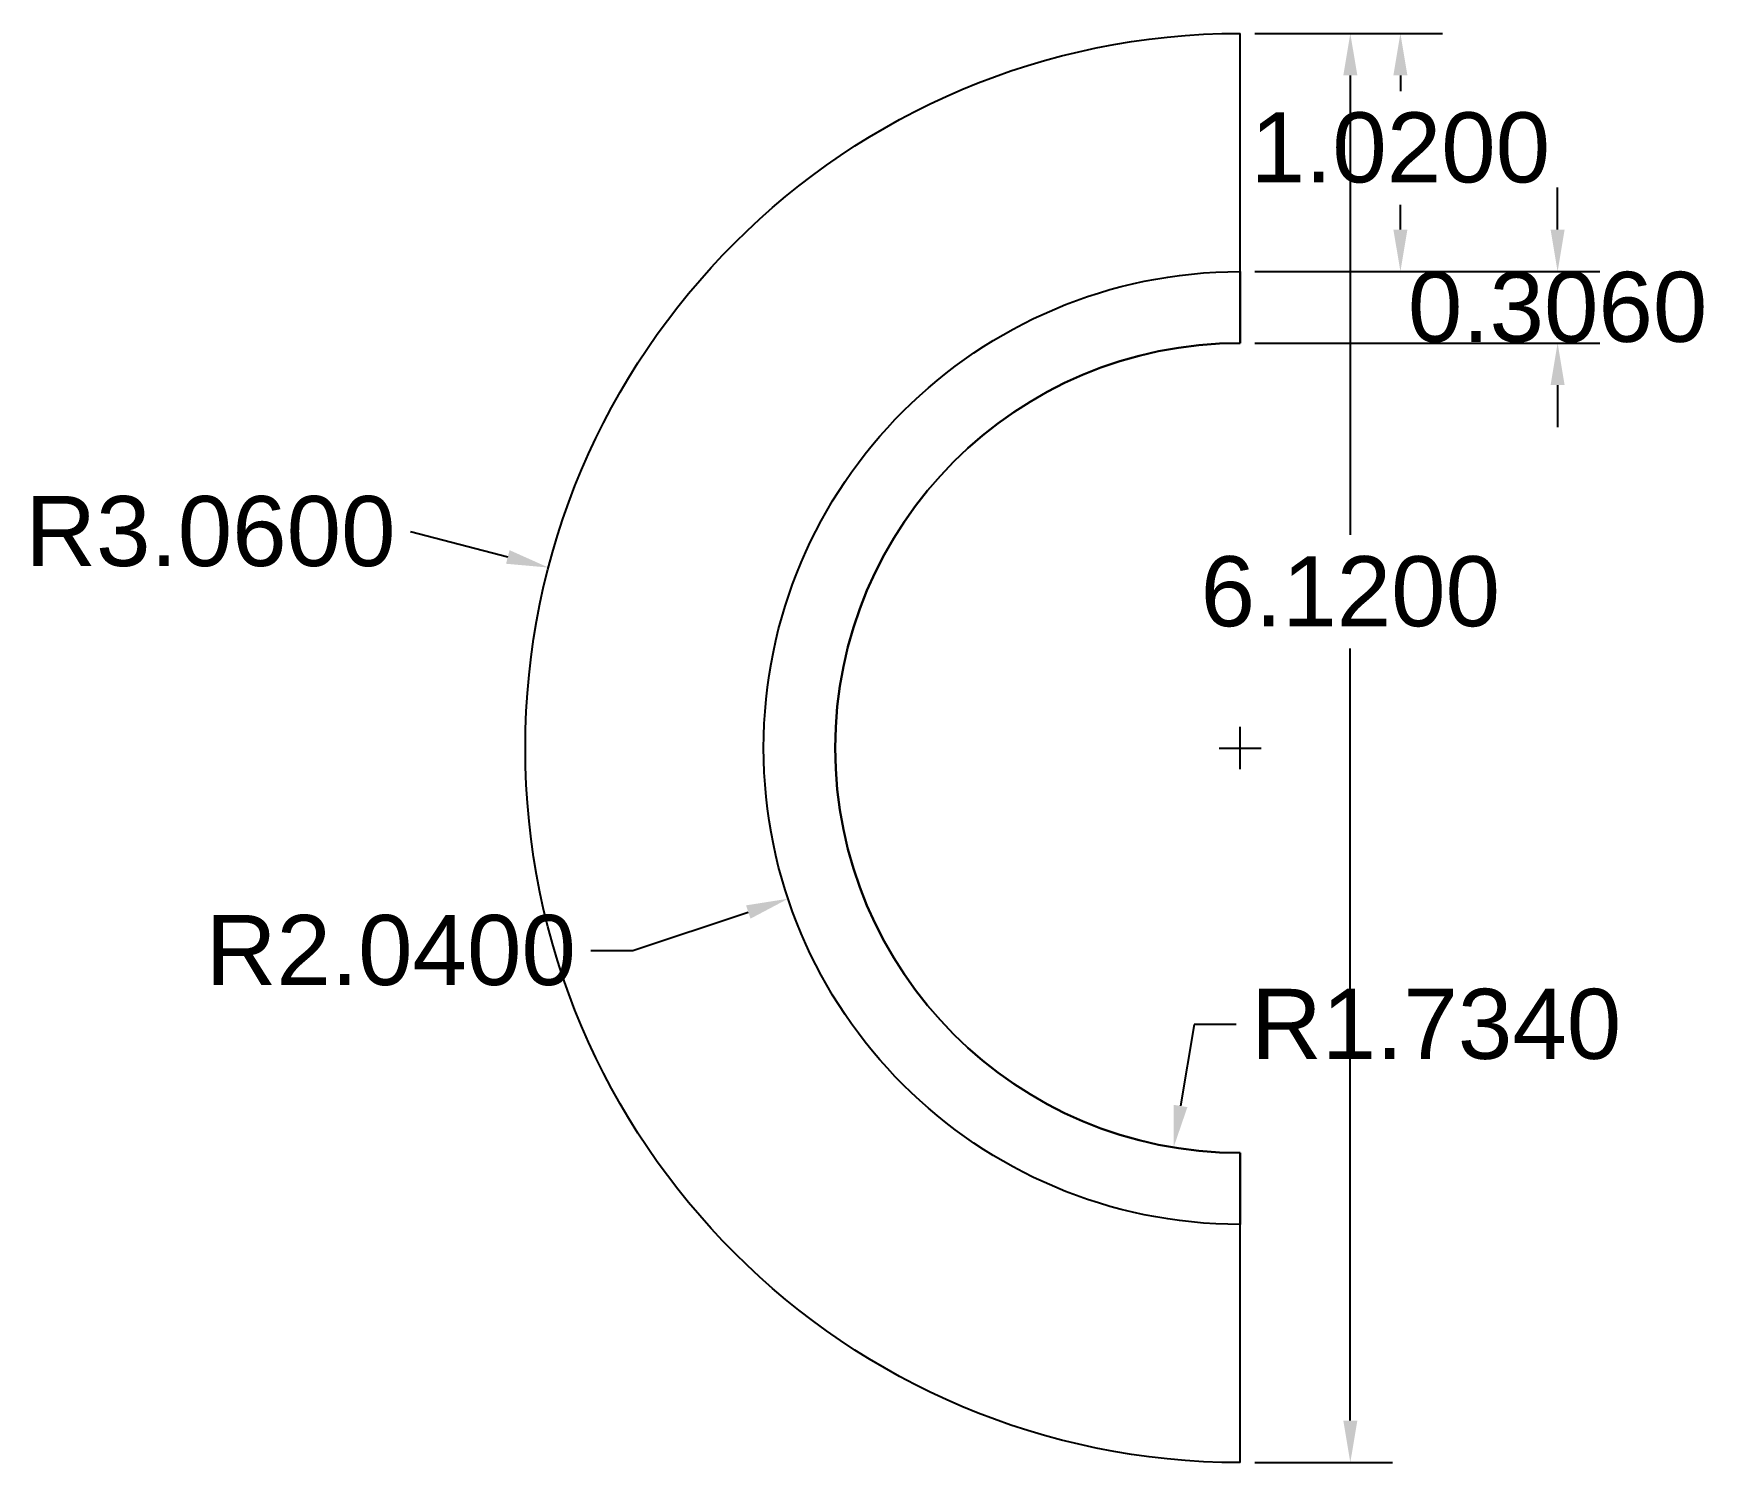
# Model space of a CAD drawing. Header units: inches. Extents: x 5 to 12.15, y 3.05 to 9.17.
import ezdxf

# ---------------------------------------------------------------- set-up
doc = ezdxf.new("R2010")
doc.units = ezdxf.units.IN
doc.header["$MEASUREMENT"] = 0
doc.layers.add('Measurements', color=9, linetype='Continuous')
doc.layers.add('Spring cups', color=204, linetype='Continuous')
doc.styles.get("Standard").update_dxf_attribs({"font": 'arial.ttf'})
doc.dimstyles.get("Standard").update_dxf_attribs({"dimtxt": 0.3, "dimasz": 0.18, "dimexe": 0.18, "dimexo": 0.0625, "dimgap": 0.09, "dimtad": 0, "dimtih": 1, "dimtoh": 1, "dimdec": 4, "dimzin": 0, "dimdsep": 46, "dimtxsty": 'Standard', "dimcen": 0.09, "dimadec": 0, "dimazin": 0, "dimtfac": 1, "dimtdec": 4, "dimtofl": 0, "dimtmove": 0, "dimatfit": 3, "dimfxl": 1, "dimtolj": 1, "dimtzin": 0, "dimarcsym": 0})

# ---------------------------------------------------------------- blocks, each defined once
blk = doc.blocks.new('*D1')
at = {"layer": 'Defpoints', "color": 0, "transparency": 16777216}
for p in [(10.1653, 9.1674, 0.1394), (10.1653, 8.1474, 0.1394), (10.8507, 8.1474)]:
    blk.add_point(p, dxfattribs=at)
at = {"layer": 'Measurements', "color": 0, "lineweight": -2, "transparency": 16777216}
for p, q in [((10.2278, 9.1674), (11.0307, 9.1674)), ((10.8507, 8.9874), (10.8507, 8.9203)), ((10.8507, 8.3274), (10.8507, 8.4339)), ((10.2278, 8.1474), (11.0307, 8.1474))]:
    blk.add_line(p, q, dxfattribs=at)
at = {"layer": 'Measurements', "color": 0, "transparency": 16777216}
for points in [[(10.8207, 8.9874), (10.8807, 8.9874), (10.8507, 9.1674)], [(10.8207, 8.3274), (10.8807, 8.3274), (10.8507, 8.1474)]]:
    blk.add_solid(points, dxfattribs=at)
at = {"layer": 'Measurements', "color": 0, "transparency": 16777216, "insert": (10.8507, 8.6771), "char_height": 0.3, "attachment_point": 5}
blk.add_mtext('\\A1;1.0200', dxfattribs=at)
blk = doc.blocks.new('*D2')
at = {"layer": 'Defpoints', "color": 0, "transparency": 16777216}
for p in [(10.1653, 8.1474, 0.1394), (11.5236, 8.1474), (10.1653, 7.8414, 0.1394)]:
    blk.add_point(p, dxfattribs=at)
at = {"layer": 'Measurements', "color": 0, "lineweight": -2, "transparency": 16777216}
for p, q in [((11.5236, 8.3274), (11.5236, 8.5074)), ((10.2278, 8.1474), (11.7036, 8.1474)), ((10.2278, 7.8414), (11.7036, 7.8414)), ((11.5236, 7.6614), (11.5236, 7.4814))]:
    blk.add_line(p, q, dxfattribs=at)
at = {"layer": 'Measurements', "color": 0, "transparency": 16777216}
for points in [[(11.4936, 8.3274), (11.5536, 8.3274), (11.5236, 8.1474)], [(11.4936, 7.6614), (11.5536, 7.6614), (11.5236, 7.8414)]]:
    blk.add_solid(points, dxfattribs=at)
at = {"layer": 'Measurements', "color": 0, "transparency": 16777216, "insert": (11.5236, 7.9944), "char_height": 0.3, "attachment_point": 5}
blk.add_mtext('\\A1;0.3060', dxfattribs=at)
blk = doc.blocks.new('*D3')
at = {"layer": 'Defpoints', "color": 0, "transparency": 16777216}
for p in [(10.1653, 9.1674, 0.1394), (10.1653, 3.0474, 0.1394), (10.6363, 3.0474)]:
    blk.add_point(p, dxfattribs=at)
at = {"layer": 'Measurements', "color": 0, "lineweight": -2, "transparency": 16777216}
for p, q in [((10.2278, 9.1674), (10.8163, 9.1674)), ((10.6363, 8.9874), (10.6363, 7.0198)), ((10.6363, 3.2274), (10.6363, 6.5334)), ((10.2278, 3.0474), (10.8163, 3.0474))]:
    blk.add_line(p, q, dxfattribs=at)
at = {"layer": 'Measurements', "color": 0, "transparency": 16777216}
for points in [[(10.6063, 8.9874), (10.6663, 8.9874), (10.6363, 9.1674)], [(10.6063, 3.2274), (10.6663, 3.2274), (10.6363, 3.0474)]]:
    blk.add_solid(points, dxfattribs=at)
at = {"layer": 'Measurements', "color": 0, "transparency": 16777216, "insert": (10.6363, 6.7766), "char_height": 0.3, "attachment_point": 5}
blk.add_mtext('\\A1;6.1200', dxfattribs=at)
blk = doc.blocks.new('*D4')
at = {"layer": 'Defpoints', "color": 0, "transparency": 16777216}
for p in [(7.2045, 6.88, 0.1394), (10.1653, 6.1074, 0.1394)]:
    blk.add_point(p, dxfattribs=at)
at = {"layer": 'Measurements', "color": 0, "lineweight": -2, "transparency": 16777216}
for p, q in [((6.6134, 7.0343), (7.0303, 6.9255)), ((10.1653, 6.0174), (10.1653, 6.1974)), ((10.0753, 6.1074), (10.2553, 6.1074))]:
    blk.add_line(p, q, dxfattribs=at)
at = {"layer": 'Measurements', "color": 0, "transparency": 16777216}
blk.add_solid([(7.0379, 6.9545), (7.0227, 6.8964), (7.2045, 6.88)], dxfattribs=at)
at = {"layer": 'Measurements', "color": 0, "transparency": 16777216, "insert": (5.7576, 7.0343), "char_height": 0.3, "attachment_point": 5}
blk.add_mtext('\\A1;R3.0600', dxfattribs=at)
blk = doc.blocks.new('*D5')
at = {"layer": 'Defpoints', "color": 0, "transparency": 16777216}
for p in [(10.1653, 6.1074, 0.1394), (8.2301, 5.462, 0.1394)]:
    blk.add_point(p, dxfattribs=at)
at = {"layer": 'Measurements', "color": 0, "lineweight": -2, "transparency": 16777216}
for p, q in [((10.1653, 6.0174), (10.1653, 6.1974)), ((10.0753, 6.1074), (10.2553, 6.1074)), ((7.5655, 5.2403), (8.0594, 5.4051)), ((7.3855, 5.2403), (7.5655, 5.2403))]:
    blk.add_line(p, q, dxfattribs=at)
at = {"layer": 'Measurements', "color": 0, "transparency": 16777216}
blk.add_solid([(8.0499, 5.4335), (8.0689, 5.3766), (8.2301, 5.462)], dxfattribs=at)
at = {"layer": 'Measurements', "color": 0, "transparency": 16777216, "insert": (6.5297, 5.2403), "char_height": 0.3, "attachment_point": 5}
blk.add_mtext('\\A1;R2.0400', dxfattribs=at)
blk = doc.blocks.new('*D6')
at = {"layer": 'Defpoints', "color": 0, "transparency": 16777216}
for p in [(10.1653, 6.1074, 0.1394), (9.8799, 4.3971, 0.1394)]:
    blk.add_point(p, dxfattribs=at)
at = {"layer": 'Measurements', "color": 0, "lineweight": -2, "transparency": 16777216}
for p, q in [((9.9679, 4.9241), (9.9095, 4.5746)), ((10.1479, 4.9241), (9.9679, 4.9241))]:
    blk.add_line(p, q, dxfattribs=at)
at = {"layer": 'Measurements', "color": 0, "transparency": 16777216}
blk.add_solid([(9.88, 4.5795), (9.9391, 4.5697), (9.8799, 4.3971)], dxfattribs=at)
at = {"layer": 'Measurements', "color": 0, "transparency": 16777216, "insert": (11.0036, 4.9241), "char_height": 0.3, "attachment_point": 5}
blk.add_mtext('\\A1;R1.7340', dxfattribs=at)

msp = doc.modelspace()

# ---------------------------------------------------------------- linework, layer by layer
at = {"layer": 'Spring cups', "lineweight": -3, "extrusion": (-1, -1.22465e-16, 2.44929e-16)}
for p, q in [((10.16535, 7.84141, 0.13936), (10.16535, 9.16741, 0.13936)), ((10.16535, 3.04741, 0.13936), (10.16535, 4.37341, 0.13936))]:
    msp.add_line(p, q, dxfattribs=at)
at = {"layer": 'Spring cups', "lineweight": -3, "extrusion": (-2.44929e-16, 0, -1)}
for p, q in [((10.16535, 7.84141, 0.13936), (10.16535, 9.16741, 0.13936)), ((10.16535, 7.84141, 0.13936), (10.16535, 8.14741, 0.13936)), ((10.16535, 3.04741, 0.13936), (10.16535, 4.37341, 0.13936)), ((10.16535, 4.06741, 0.13936), (10.16535, 4.37341, 0.13936))]:
    msp.add_line(p, q, dxfattribs=at)
at = {"layer": 'Spring cups', "lineweight": -3, "extrusion": (1, -1.22465e-16, -2.44929e-16)}
for p, q in [((10.16535, 7.84141, 0.13936), (10.16535, 9.16741, 0.13936)), ((10.16535, 3.04741, 0.13936), (10.16535, 4.37341, 0.13936))]:
    msp.add_line(p, q, dxfattribs=at)
at = {"layer": 'Spring cups', "lineweight": -3}
for p, q in [((10.16535, 8.14741, 0.13936), (10.16535, 7.84141, 0.13936)), ((10.16535, 4.37341, 0.13936), (10.16535, 4.06741, 0.13936))]:
    msp.add_line(p, q, dxfattribs=at)
at = {"layer": 'Spring cups', "lineweight": -3, "extrusion": (-2.44929e-16, 0, -1)}
for radius in [3.06, 3.06, 2.04, 1.734, 1.734]:
    msp.add_arc((-10.16535, 6.10741, -0.13936), radius, 270, 90, dxfattribs=at)
at = {"layer": 'Spring cups', "lineweight": -3}
msp.add_arc((10.16535, 6.10741, 0.13936), 1.734, 90, 270, dxfattribs=at)

# ---------------------------------------------------------------- dimensions: what is measured, and where the dimension line sits
at = {"layer": 'Measurements'}
for base, p1, p2, picture, middle in [((10.63627, 3.04741), (10.16535, 9.16741, 0.13936), (10.16535, 3.04741, 0.13936), '*D3', (10.63627, 6.77658)), ((10.85067, 8.14741), (10.16535, 9.16741, 0.13936), (10.16535, 8.14741, 0.13936), '*D1', (10.85067, 8.6771)), ((11.52361, 8.14741), (10.16535, 7.84141, 0.13936), (10.16535, 8.14741, 0.13936), '*D2', (11.52361, 7.99441))]:
    dim = msp.add_linear_dim(base=base, p1=p1, p2=p2, angle=90, dimstyle='Standard', dxfattribs=at)
    dim.commit()
    dim.dimension.update_dxf_attribs({"geometry": picture, "text_midpoint": middle, "dimtype": 160})
for mpoint, picture, middle in [((7.20449, 6.88001, 0.13936), '*D4', (6.61337, 7.03426)), ((8.23013, 5.46201, 0.13936), '*D5', (6.52971, 5.24034)), ((9.87992, 4.39706, 0.13936), '*D6', (11.00364, 4.92414))]:
    dim = msp.add_radius_dim(center=(10.16535, 6.10741, 0.13936), mpoint=mpoint, dimstyle='Standard', dxfattribs=at)
    dim.commit()
    dim.dimension.update_dxf_attribs({"geometry": picture, "text_midpoint": middle, "dimtype": 164})

doc.saveas('drawing.dxf')
